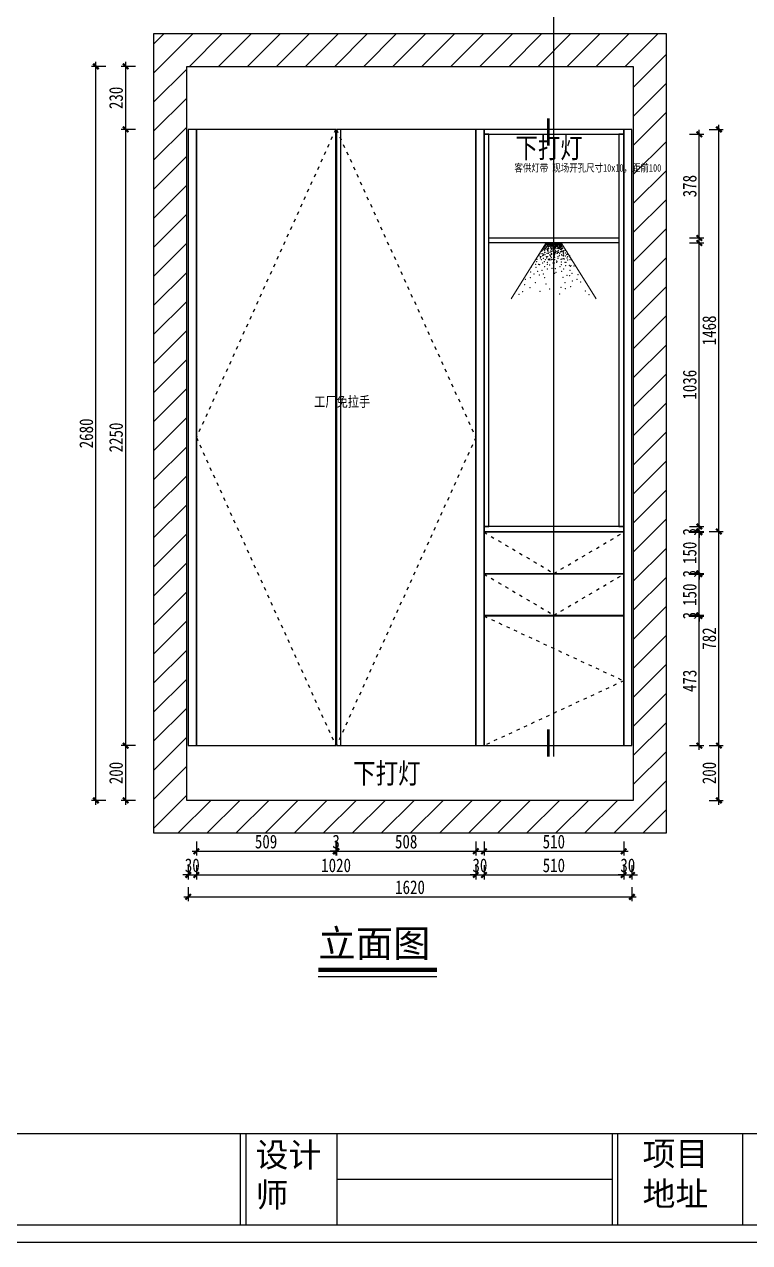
# Model space of a CAD drawing. Header units: millimetres. Extents: x -216611 to 71527, y -70596 to -44669.
# Drawn here: x 54621 to 57269, y -52389 to -47941 of the extents above; entities that cross this region are included whole.
import ezdxf
from ezdxf.enums import TextEntityAlignment as Align

# ---------------------------------------------------------------- set-up
doc = ezdxf.new("R2010")
doc.units = ezdxf.units.MM
doc.linetypes.add('ACAD_ISO03W100', pattern=[30, 12, -18])
doc.layers.add('0-五金图层', color=8, linetype='Continuous', lineweight=9)
for name, color, linetype in [('0-标注', 8, 'Continuous'), ('A-土建墙填充', 251, 'Continuous'), ('W-文字', 35, 'Continuous'), ('W-索引符号', 3, 'Continuous'), ('YQ_TEXT', 50, 'Continuous')]:
    doc.layers.add(name, color=color, linetype=linetype)
doc.styles.add('宋体', font='')
doc.styles.add('家具尺寸文字', font='', dxfattribs={"width": 0.8})
doc.styles.add('黑体', font='simhei.ttf')
doc.styles.get('宋体').set_extended_font_data('SimSun')
doc.styles.get('家具尺寸文字').set_extended_font_data('SimSun')
doc.dimstyles.new('固装比例20', dxfattribs={"dimscale": 20, "dimtxt": 2.5, "dimasz": 1, "dimexe": 0.8, "dimexo": 1.2, "dimgap": 0.5, "dimtad": 1, "dimdec": 0, "dimdsep": 46, "dimtxsty": '家具尺寸文字', "dimblk": 'ARCHTICK', "dimcen": 0, "dimdle": 0.8, "dimclrd": 8, "dimclre": 8, "dimclrt": 2, "dimadec": 1, "dimazin": 2, "dimtfac": 1, "dimtdec": 4, "dimtix": 1, "dimtmove": 2, "dimatfit": 2, "dimfxl": 0, "dimtolj": 1, "dimtzin": 0, "dimarcsym": 0})

# ---------------------------------------------------------------- blocks, each defined once
blk = doc.blocks.new('灯光')
at = {"layer": '0-五金图层', "color": 1}
for p, q in [((125.2, 200.5), (0, 0)), ((185.2, 204.3), (125.2, 204.3)), ((125.2, 200.5), (125.2, 204.3)), ((125.2, 200.5), (185.2, 200.5)), ((185.2, 200.5), (185.2, 204.3)), ((185.2, 200.5), (310.5, 0))]:
    blk.add_line(p, q, dxfattribs=at)
for p in [(118, 179.2), (118.7, 184.6), (119.7, 190.1), (120.7, 191.4), (122.2, 180.9), (122.4, 189), (123.1, 195.8), (123.1, 185.3), (123.5, 192.1), (123.8, 197.2), (124.1, 193.4), (124.5, 192.8), (124.5, 184.6), (125.2, 194.5), (125.8, 196.8), (126.5, 200.2), (126.5, 198.9), (126.9, 196.1), (127.1, 200), (127.3, 187), (127.5, 196.1), (128.2, 182.6), (129.2, 191.1), (129.9, 200.5), (130.2, 197.8), (130.6, 189), (131.3, 200), (131.6, 198.5), (132.6, 195.5), (133, 180.6), (133.3, 197.5), (133.6, 200.5), (133.6, 199.9), (133.6, 190.1), (133.9, 182.9), (134, 196.1), (134.3, 196.5), (134.7, 198.9), (134.7, 196.1), (134.7, 195.5), (134.7, 193.8), (135, 194.1), (135.3, 200.5), (135.3, 197.2), (135.3, 180.9), (136.4, 189), (136.7, 200.2), (136.7, 196.1), (137.4, 184.6), (137.7, 192.1), (138, 200.5), (138, 198.2), (139.7, 198.2), (140.1, 199.9), (140.1, 197.8), (140.5, 192), (140.8, 198.9), (140.8, 195.1), (141.1, 192.1), (142.1, 199.5), (143.1, 200.5), (143.5, 197.2), (143.5, 195.8), (143.5, 193), (143.8, 200.5), (144.2, 192.4), (144.5, 198.2), (144.5, 188.4), (144.8, 199.9), (145.2, 193.8), (145.5, 200.5), (145.5, 184.9), (146.5, 199.2), (146.9, 199.2), (146.9, 180.9), (147.5, 197.2), (147.5, 196), (147.5, 180.9), (148.2, 199.9), (148.5, 192), (149.2, 199.9), (149.6, 197.2), (149.6, 196.5), (149.6, 183.3), (149.9, 199.2), (149.9, 186), (150.6, 200.5), (150.6, 181.9), (151.3, 197.8), (151.3, 194.8), (152, 199.2), (152.3, 199.9), (152.6, 197.2), (152.6, 193.1), (152.8, 189.6), (153, 196.1), (153.3, 195.5), (153.6, 190), (154.3, 196.1), (154.7, 200.2), (154.7, 198.2), (155.6, 186), (155.7, 197.2), (155.7, 193.4), (156, 199.9), (156.4, 194.1), (156.6, 179.9), (157.4, 197.8), (158.1, 198.5), (158.1, 196.5), (158.1, 184.3), (158.7, 199.9), (158.7, 197.2), (158.7, 181.9), (159.1, 188.7), (159.4, 198.9), (159.4, 190.1), (160.1, 197.5), (161.5, 197.2), (161.8, 187), (162.1, 191.7), (162.5, 200.5), (162.5, 198.2), (162.5, 196.1), (162.7, 194), (162.7, 186), (163.1, 199.9), (163.7, 190), (164.5, 196.8), (164.5, 184.6), (165.2, 200.5), (165.2, 195.8), (165.5, 198.9), (166.2, 199.5), (166.9, 198.9), (167.9, 200.5), (167.9, 198.5), (167.9, 194.1), (167.9, 192.8), (167.9, 190.1), (168.6, 200.5), (168.9, 197.2), (168.9, 193.1), (169.9, 184.6), (170.6, 198.9), (170.6, 198.5), (170.6, 191.7), (171.3, 196.5), (171.8, 187), (171.8, 184.9), (172, 188.7), (172.3, 200.9), (172.6, 182.9), (173, 198.9), (173.3, 196.8), (174, 187.3), (174.3, 199.5), (174.7, 198.2), (175, 200.5), (175.9, 194), (176, 199.2), (176.4, 199.9), (176.4, 195.5), (176.7, 192.4), (176.7, 185.7), (176.9, 190), (177.1, 183.6), (178.4, 200.5), (178.4, 197.8), (178.4, 189), (178.8, 195.1), (178.8, 193.4), (179.1, 200.5), (179.4, 180.6), (179.8, 200.5), (179.9, 187), (180.1, 189.7), (180.4, 199.5), (180.8, 196.8), (181.1, 198.9), (181.5, 180.9), (182.1, 191.7), (183.5, 200.2), (184.2, 196.1), (184.2, 182.9), (184.9, 198.2), (184.9, 181.2), (185, 186), (185.2, 201.2), (185.2, 192.1), (185.5, 196.8), (185.5, 186.7), (186, 184.9), (188.2, 184.3), (189.3, 191.7), (191.6, 189.7), (194.4, 185.7), (197.4, 181.9), (93.9, 135.5), (94.3, 144.3), (101.8, 157.5), (105, 163.7), (106.2, 166), (107.1, 149.6), (107.5, 153.5), (109.9, 153.8), (110.6, 143), (111.1, 173.8), (112.6, 165.3), (114.3, 176.2), (115.2, 157.7), (116.2, 163.7), (118, 147.7), (119.1, 160.1), (121.2, 135.5), (122.2, 168.8), (123.1, 175.5), (123.8, 161.6), (124.1, 169.7), (125.3, 143.5), (129.3, 153.6), (130.3, 149.6), (131.3, 165.8), (133.3, 176.8), (133.3, 175.5), (133.3, 154.2), (134.4, 176.9), (134.4, 173.8), (136.4, 166.8), (136.4, 142.5), (136.7, 167.4), (138, 145.3), (138, 142.7), (141.5, 160.7), (142.5, 170.4), (142.5, 145.6), (142.5, 141.5), (144.5, 174.8), (144.5, 160.7), (145.2, 154.8), (146.9, 165.7), (147.5, 174.1), (147.5, 150.8), (147.9, 163), (148.5, 142.5), (150.6, 174.8), (153.6, 144.5), (154.1, 166.8), (156.7, 175.2), (157, 174.5), (157.7, 170.8), (158.4, 155.9), (158.7, 166.7), (158.7, 161.7), (159.1, 152.1), (159.7, 143.5), (160.1, 169.4), (162.1, 177.2), (162.7, 171.8), (164.7, 167.8), (166.8, 138.5), (167.6, 135.9), (168.2, 173.8), (169, 166.8), (170.8, 168.8), (171.8, 174.8), (171.8, 154.6), (172, 147.4), (172.3, 176.2), (173.3, 169.7), (176, 158.2), (177.1, 165.3), (180.1, 170.8), (181.9, 144.5), (182.9, 173.8), (184, 134.4), (184.9, 174.8), (185, 171.8), (185, 161.7), (186, 171.8), (186, 145.6), (186.6, 158.9), (189.6, 174.8), (190.3, 169.4), (191, 164.7), (191, 156.7), (191.3, 175.5), (191.3, 146.4), (192, 174.8), (192.7, 159.6), (195.1, 145.6), (196.7, 177.2), (198.1, 167), (198.4, 155.9), (203.2, 173.5), (203.2, 161.7), (204.2, 149.4), (205.2, 166.8), (205.5, 162.3), (206.2, 154.6), (207.2, 141.5), (214, 157.2), (215.3, 151.6), (215.3, 142.5), (217.8, 149.1), (220.8, 141.3), (71.7, 98.1), (73.7, 116.3), (83.8, 91), (89.5, 126.4), (90.6, 115), (97.3, 100.4), (101, 126.4), (105, 124.3), (113.1, 104.1), (115.2, 131.4), (118.4, 91.3), (122.8, 118), (132.4, 126.4), (132.6, 133.2), (132.6, 109), (140.5, 123.3), (149.9, 111.6), (152.6, 130.4), (157.7, 130.4), (159.7, 93), (161.8, 110.6), (164.5, 97), (166.8, 133.4), (179.1, 117), (184, 124.3), (184.5, 100.1), (192, 109.2), (197.1, 133.4), (199.4, 121.4), (201.2, 133.4), (212.3, 122.3), (215.3, 104.1), (216.3, 119.3), (219.4, 121.3), (222.5, 93), (229.5, 120.3), (241.6, 110.2), (49.4, 51.6), (52.4, 70.8), (70.6, 77.9), (88.9, 58.7), (102.8, 86.5), (123.3, 77.9), (127.3, 53.7), (155.6, 62.7), (189.9, 79.1), (197.1, 59.7), (204.2, 86), (214.3, 85), (217.3, 44.6), (223.4, 64.8), (240.6, 71.8), (244.7, 88), (253.8, 61.7), (29.2, 16.3), (42.3, 26.4), (69.6, 40.5), (106.1, 27.4), (140.5, 36.5), (177.9, 17.3), (182.9, 42.5), (198.1, 37.5), (271, 28.4), (284.1, 15.3)]:
    blk.add_point(p, dxfattribs=at)
blk = doc.blocks.new('_ArchTick')
at = {"color": 0, "linetype": 'ByBlock', "const_width": 0.4}
blk.add_lwpolyline([(-0.5, -0.5), (0.5, 0.5)], dxfattribs=at)
blk = doc.blocks.new('*D105')
at = {"layer": '0-标注', "color": 8, "lineweight": -2, "transparency": 16777216}
for p, q in [((55219.5, -51011), (55219.5, -51063)), ((55249.5, -51011), (55249.5, -51063)), ((55219.5, -51047), (55199.5, -51047)), ((55219.5, -51047), (55249.5, -51047)), ((55249.5, -51047), (55269.5, -51047))]:
    blk.add_line(p, q, dxfattribs=at)
at = {"layer": 'Defpoints', "color": 0, "transparency": 16777216}
for p in [(55219.5, -50574.7), (55249.5, -50574.7), (55249.5, -51047)]:
    blk.add_point(p, dxfattribs=at)
at = {"layer": '0-标注', "color": 8, "lineweight": -2, "transparency": 16777216, "xscale": 20, "yscale": 20, "zscale": 20}
blk.add_blockref('_ArchTick', (55219.5, -51047), dxfattribs=at)
at = {"layer": '0-标注', "color": 8, "lineweight": -2, "transparency": 16777216, "xscale": 20, "yscale": 20, "zscale": 20, "rotation": 180}
blk.add_blockref('_ArchTick', (55249.5, -51047), dxfattribs=at)
at = {"layer": '0-标注', "color": 2, "transparency": 16777216, "insert": (55234.5, -51012), "char_height": 50, "attachment_point": 5, "style": '家具尺寸文字'}
blk.add_mtext('\\A1;30', dxfattribs=at)
blk = doc.blocks.new('*D106')
at = {"layer": '0-标注', "color": 8, "lineweight": -2, "transparency": 16777216}
for p, q in [((55249.5, -50924.4), (55249.5, -50976.4)), ((55758, -50924.4), (55758, -50976.4)), ((55233.5, -50960.4), (55774, -50960.4))]:
    blk.add_line(p, q, dxfattribs=at)
at = {"layer": 'Defpoints', "color": 0, "transparency": 16777216}
for p in [(55249.5, -50574.7), (55758, -50574.7), (55758, -50960.4)]:
    blk.add_point(p, dxfattribs=at)
at = {"layer": '0-标注', "color": 8, "lineweight": -2, "transparency": 16777216, "xscale": 20, "yscale": 20, "zscale": 20, "rotation": 180}
blk.add_blockref('_ArchTick', (55249.5, -50960.4), dxfattribs=at)
at = {"layer": '0-标注', "color": 8, "lineweight": -2, "transparency": 16777216, "xscale": 20, "yscale": 20, "zscale": 20}
blk.add_blockref('_ArchTick', (55758, -50960.4), dxfattribs=at)
at = {"layer": '0-标注', "color": 2, "transparency": 16777216, "insert": (55503.8, -50925.4), "char_height": 50, "attachment_point": 5, "style": '家具尺寸文字'}
blk.add_mtext('\\A1;509', dxfattribs=at)
blk = doc.blocks.new('*D107')
at = {"layer": '0-标注', "color": 8, "lineweight": -2, "transparency": 16777216}
for p, q in [((55758, -50924.4), (55758, -50976.4)), ((55761, -50924.4), (55761, -50976.4)), ((55758, -50960.4), (55738, -50960.4)), ((55758, -50960.4), (55761, -50960.4)), ((55761, -50960.4), (55781, -50960.4))]:
    blk.add_line(p, q, dxfattribs=at)
at = {"layer": 'Defpoints', "color": 0, "transparency": 16777216}
for p in [(55758, -50574.7), (55761, -50574.7), (55761, -50960.4)]:
    blk.add_point(p, dxfattribs=at)
at = {"layer": '0-标注', "color": 8, "lineweight": -2, "transparency": 16777216, "xscale": 20, "yscale": 20, "zscale": 20}
blk.add_blockref('_ArchTick', (55758, -50960.4), dxfattribs=at)
at = {"layer": '0-标注', "color": 8, "lineweight": -2, "transparency": 16777216, "xscale": 20, "yscale": 20, "zscale": 20, "rotation": 180}
blk.add_blockref('_ArchTick', (55761, -50960.4), dxfattribs=at)
at = {"layer": '0-标注', "color": 2, "transparency": 16777216, "insert": (55759.5, -50925.4), "char_height": 50, "attachment_point": 5, "style": '家具尺寸文字'}
blk.add_mtext('\\A1;3', dxfattribs=at)
blk = doc.blocks.new('*D108')
at = {"layer": '0-标注', "color": 8, "lineweight": -2, "transparency": 16777216}
for p, q in [((55761, -50924.4), (55761, -50976.4)), ((56269.5, -50924.4), (56269.5, -50976.4)), ((55745, -50960.4), (56285.5, -50960.4))]:
    blk.add_line(p, q, dxfattribs=at)
at = {"layer": 'Defpoints', "color": 0, "transparency": 16777216}
for p in [(55761, -50574.7), (56269.5, -50574.7), (56269.5, -50960.4)]:
    blk.add_point(p, dxfattribs=at)
at = {"layer": '0-标注', "color": 8, "lineweight": -2, "transparency": 16777216, "xscale": 20, "yscale": 20, "zscale": 20, "rotation": 180}
blk.add_blockref('_ArchTick', (55761, -50960.4), dxfattribs=at)
at = {"layer": '0-标注', "color": 8, "lineweight": -2, "transparency": 16777216, "xscale": 20, "yscale": 20, "zscale": 20}
blk.add_blockref('_ArchTick', (56269.5, -50960.4), dxfattribs=at)
at = {"layer": '0-标注', "color": 2, "transparency": 16777216, "insert": (56015.3, -50925.4), "char_height": 50, "attachment_point": 5, "style": '家具尺寸文字'}
blk.add_mtext('\\A1;508', dxfattribs=at)
blk = doc.blocks.new('*D109')
at = {"layer": '0-标注', "color": 8, "lineweight": -2, "transparency": 16777216}
for p, q in [((56269.5, -51011), (56269.5, -51063)), ((56299.5, -51011), (56299.5, -51063)), ((56269.5, -51047), (56249.5, -51047)), ((56269.5, -51047), (56299.5, -51047)), ((56299.5, -51047), (56319.5, -51047))]:
    blk.add_line(p, q, dxfattribs=at)
at = {"layer": 'Defpoints', "color": 0, "transparency": 16777216}
for p in [(56269.5, -50574.7), (56299.5, -50574.7), (56299.5, -51047)]:
    blk.add_point(p, dxfattribs=at)
at = {"layer": '0-标注', "color": 8, "lineweight": -2, "transparency": 16777216, "xscale": 20, "yscale": 20, "zscale": 20}
blk.add_blockref('_ArchTick', (56269.5, -51047), dxfattribs=at)
at = {"layer": '0-标注', "color": 8, "lineweight": -2, "transparency": 16777216, "xscale": 20, "yscale": 20, "zscale": 20, "rotation": 180}
blk.add_blockref('_ArchTick', (56299.5, -51047), dxfattribs=at)
at = {"layer": '0-标注', "color": 2, "transparency": 16777216, "insert": (56284.5, -51012), "char_height": 50, "attachment_point": 5, "style": '家具尺寸文字'}
blk.add_mtext('\\A1;30', dxfattribs=at)
blk = doc.blocks.new('*D110')
at = {"layer": '0-标注', "color": 8, "lineweight": -2, "transparency": 16777216}
for p, q in [((56299.5, -50924.4), (56299.5, -50976.4)), ((56809.5, -50924.4), (56809.5, -50976.4)), ((56283.5, -50960.4), (56825.5, -50960.4))]:
    blk.add_line(p, q, dxfattribs=at)
at = {"layer": 'Defpoints', "color": 0, "transparency": 16777216}
for p in [(56299.5, -50574.7), (56809.5, -50574.7), (56809.5, -50960.4)]:
    blk.add_point(p, dxfattribs=at)
at = {"layer": '0-标注', "color": 8, "lineweight": -2, "transparency": 16777216, "xscale": 20, "yscale": 20, "zscale": 20, "rotation": 180}
blk.add_blockref('_ArchTick', (56299.5, -50960.4), dxfattribs=at)
at = {"layer": '0-标注', "color": 8, "lineweight": -2, "transparency": 16777216, "xscale": 20, "yscale": 20, "zscale": 20}
blk.add_blockref('_ArchTick', (56809.5, -50960.4), dxfattribs=at)
at = {"layer": '0-标注', "color": 2, "transparency": 16777216, "insert": (56554.5, -50925.4), "char_height": 50, "attachment_point": 5, "style": '家具尺寸文字'}
blk.add_mtext('\\A1;510', dxfattribs=at)
blk = doc.blocks.new('*D111')
at = {"layer": '0-标注', "color": 8, "lineweight": -2, "transparency": 16777216}
for p, q in [((56809.5, -51011), (56809.5, -51063)), ((56839.5, -51011), (56839.5, -51063)), ((56809.5, -51047), (56789.5, -51047)), ((56809.5, -51047), (56839.5, -51047)), ((56839.5, -51047), (56859.5, -51047))]:
    blk.add_line(p, q, dxfattribs=at)
at = {"layer": 'Defpoints', "color": 0, "transparency": 16777216}
for p in [(56809.5, -50574.7), (56839.5, -50574.7), (56839.5, -51047)]:
    blk.add_point(p, dxfattribs=at)
at = {"layer": '0-标注', "color": 8, "lineweight": -2, "transparency": 16777216, "xscale": 20, "yscale": 20, "zscale": 20}
blk.add_blockref('_ArchTick', (56809.5, -51047), dxfattribs=at)
at = {"layer": '0-标注', "color": 8, "lineweight": -2, "transparency": 16777216, "xscale": 20, "yscale": 20, "zscale": 20, "rotation": 180}
blk.add_blockref('_ArchTick', (56839.5, -51047), dxfattribs=at)
at = {"layer": '0-标注', "color": 2, "transparency": 16777216, "insert": (56824.5, -51012), "char_height": 50, "attachment_point": 5, "style": '家具尺寸文字'}
blk.add_mtext('\\A1;30', dxfattribs=at)
blk = doc.blocks.new('*D112')
at = {"layer": '0-标注', "color": 8, "lineweight": -2, "transparency": 16777216}
for p, q in [((55249.5, -51011), (55249.5, -51063)), ((56269.5, -51011), (56269.5, -51063)), ((55233.5, -51047), (56285.5, -51047))]:
    blk.add_line(p, q, dxfattribs=at)
at = {"layer": 'Defpoints', "color": 0, "transparency": 16777216}
for p in [(55249.5, -50574.7), (56269.5, -50574.7), (56269.5, -51047)]:
    blk.add_point(p, dxfattribs=at)
at = {"layer": '0-标注', "color": 8, "lineweight": -2, "transparency": 16777216, "xscale": 20, "yscale": 20, "zscale": 20, "rotation": 180}
blk.add_blockref('_ArchTick', (55249.5, -51047), dxfattribs=at)
at = {"layer": '0-标注', "color": 8, "lineweight": -2, "transparency": 16777216, "xscale": 20, "yscale": 20, "zscale": 20}
blk.add_blockref('_ArchTick', (56269.5, -51047), dxfattribs=at)
at = {"layer": '0-标注', "color": 2, "transparency": 16777216, "insert": (55759.5, -51012), "char_height": 50, "attachment_point": 5, "style": '家具尺寸文字'}
blk.add_mtext('\\A1;1020', dxfattribs=at)
blk = doc.blocks.new('*D113')
at = {"layer": '0-标注', "color": 8, "lineweight": -2, "transparency": 16777216}
for p, q in [((56299.5, -51011), (56299.5, -51063)), ((56809.5, -51011), (56809.5, -51063)), ((56283.5, -51047), (56825.5, -51047))]:
    blk.add_line(p, q, dxfattribs=at)
at = {"layer": 'Defpoints', "color": 0, "transparency": 16777216}
for p in [(56299.5, -50574.7), (56809.5, -50574.7), (56809.5, -51047)]:
    blk.add_point(p, dxfattribs=at)
at = {"layer": '0-标注', "color": 8, "lineweight": -2, "transparency": 16777216, "xscale": 20, "yscale": 20, "zscale": 20, "rotation": 180}
blk.add_blockref('_ArchTick', (56299.5, -51047), dxfattribs=at)
at = {"layer": '0-标注', "color": 8, "lineweight": -2, "transparency": 16777216, "xscale": 20, "yscale": 20, "zscale": 20}
blk.add_blockref('_ArchTick', (56809.5, -51047), dxfattribs=at)
at = {"layer": '0-标注', "color": 2, "transparency": 16777216, "insert": (56554.5, -51012), "char_height": 50, "attachment_point": 5, "style": '家具尺寸文字'}
blk.add_mtext('\\A1;510', dxfattribs=at)
blk = doc.blocks.new('*D114')
at = {"layer": '0-标注', "color": 8, "lineweight": -2, "transparency": 16777216}
for p, q in [((55219.5, -51091), (55219.5, -51143)), ((56839.5, -51091), (56839.5, -51143)), ((55203.5, -51127), (56855.5, -51127))]:
    blk.add_line(p, q, dxfattribs=at)
at = {"layer": 'Defpoints', "color": 0, "transparency": 16777216}
for p in [(55219.5, -50574.7), (56839.5, -50574.7), (56839.5, -51127)]:
    blk.add_point(p, dxfattribs=at)
at = {"layer": '0-标注', "color": 8, "lineweight": -2, "transparency": 16777216, "xscale": 20, "yscale": 20, "zscale": 20, "rotation": 180}
blk.add_blockref('_ArchTick', (55219.5, -51127), dxfattribs=at)
at = {"layer": '0-标注', "color": 8, "lineweight": -2, "transparency": 16777216, "xscale": 20, "yscale": 20, "zscale": 20}
blk.add_blockref('_ArchTick', (56839.5, -51127), dxfattribs=at)
at = {"layer": '0-标注', "color": 2, "transparency": 16777216, "insert": (56029.5, -51092), "char_height": 50, "attachment_point": 5, "style": '家具尺寸文字'}
blk.add_mtext('\\A1;1620', dxfattribs=at)
blk = doc.blocks.new('*D115')
at = {"layer": '0-标注', "color": 8, "lineweight": -2, "transparency": 16777216}
for p, q in [((54991.3, -50790.7), (54991.3, -50558.7)), ((55027.3, -50574.7), (54975.3, -50574.7)), ((55027.3, -50774.7), (54975.3, -50774.7))]:
    blk.add_line(p, q, dxfattribs=at)
at = {"layer": 'Defpoints', "color": 0, "transparency": 16777216}
for p in [(54991.3, -50574.7), (55214.5, -50574.7), (55214.5, -50774.7)]:
    blk.add_point(p, dxfattribs=at)
at = {"layer": '0-标注', "color": 8, "lineweight": -2, "transparency": 16777216, "xscale": 20, "yscale": 20, "zscale": 20}
for p, rotation in [((54991.3, -50574.7), 90), ((54991.3, -50774.7), 270)]:
    blk.add_blockref('_ArchTick', p, dxfattribs=dict(at, rotation=rotation))
at = {"layer": '0-标注', "color": 2, "transparency": 16777216, "insert": (54956.3, -50674.7), "char_height": 50, "attachment_point": 5, "rotation": 90, "style": '家具尺寸文字'}
blk.add_mtext('\\A1;200', dxfattribs=at)
blk = doc.blocks.new('*D116')
at = {"layer": '0-标注', "color": 8, "lineweight": -2, "transparency": 16777216}
for p, q in [((55027.3, -48324.7), (54975.3, -48324.7)), ((54991.3, -50590.7), (54991.3, -48308.7)), ((55027.3, -50574.7), (54975.3, -50574.7))]:
    blk.add_line(p, q, dxfattribs=at)
at = {"layer": 'Defpoints', "color": 0, "transparency": 16777216}
for p in [(54991.3, -48324.7), (55214.5, -48324.7), (55214.5, -50574.7)]:
    blk.add_point(p, dxfattribs=at)
at = {"layer": '0-标注', "color": 8, "lineweight": -2, "transparency": 16777216, "xscale": 20, "yscale": 20, "zscale": 20}
for p, rotation in [((54991.3, -48324.7), 90), ((54991.3, -50574.7), 270)]:
    blk.add_blockref('_ArchTick', p, dxfattribs=dict(at, rotation=rotation))
at = {"layer": '0-标注', "color": 2, "transparency": 16777216, "insert": (54956.3, -49449.7), "char_height": 50, "attachment_point": 5, "rotation": 90, "style": '家具尺寸文字'}
blk.add_mtext('\\A1;2250', dxfattribs=at)
blk = doc.blocks.new('*D117')
at = {"layer": '0-标注', "color": 8, "lineweight": -2, "transparency": 16777216}
for p, q in [((54991.3, -48340.7), (54991.3, -48078.7)), ((55027.3, -48094.7), (54975.3, -48094.7)), ((55027.3, -48324.7), (54975.3, -48324.7))]:
    blk.add_line(p, q, dxfattribs=at)
at = {"layer": 'Defpoints', "color": 0, "transparency": 16777216}
for p in [(54991.3, -48094.7), (55214.5, -48094.7), (55214.5, -48324.7)]:
    blk.add_point(p, dxfattribs=at)
at = {"layer": '0-标注', "color": 8, "lineweight": -2, "transparency": 16777216, "xscale": 20, "yscale": 20, "zscale": 20}
for p, rotation in [((54991.3, -48094.7), 90), ((54991.3, -48324.7), 270)]:
    blk.add_blockref('_ArchTick', p, dxfattribs=dict(at, rotation=rotation))
at = {"layer": '0-标注', "color": 2, "transparency": 16777216, "insert": (54956.3, -48209.7), "char_height": 50, "attachment_point": 5, "rotation": 90, "style": '家具尺寸文字'}
blk.add_mtext('\\A1;230', dxfattribs=at)
blk = doc.blocks.new('*D118')
at = {"layer": '0-标注', "color": 8, "lineweight": -2, "transparency": 16777216}
for p, q in [((54882.6, -50790.7), (54882.6, -48078.7)), ((54918.6, -48094.7), (54866.6, -48094.7)), ((54918.6, -50774.7), (54866.6, -50774.7))]:
    blk.add_line(p, q, dxfattribs=at)
at = {"layer": 'Defpoints', "color": 0, "transparency": 16777216}
for p in [(54882.6, -48094.7), (55214.5, -48094.7), (55214.5, -50774.7)]:
    blk.add_point(p, dxfattribs=at)
at = {"layer": '0-标注', "color": 8, "lineweight": -2, "transparency": 16777216, "xscale": 20, "yscale": 20, "zscale": 20}
for p, rotation in [((54882.6, -48094.7), 90), ((54882.6, -50774.7), 270)]:
    blk.add_blockref('_ArchTick', p, dxfattribs=dict(at, rotation=rotation))
at = {"layer": '0-标注', "color": 2, "transparency": 16777216, "insert": (54847.6, -49434.7), "char_height": 50, "attachment_point": 5, "rotation": 90, "style": '家具尺寸文字'}
blk.add_mtext('\\A1;2680', dxfattribs=at)
blk = doc.blocks.new('*D119')
at = {"layer": '0-标注', "color": 8, "lineweight": -2, "transparency": 16777216}
for p, q in [((57049.5, -50101.7), (57101.5, -50101.7)), ((57085.5, -50590.7), (57085.5, -50085.7)), ((57049.5, -50574.7), (57101.5, -50574.7))]:
    blk.add_line(p, q, dxfattribs=at)
at = {"layer": 'Defpoints', "color": 0, "transparency": 16777216}
for p in [(56809.5, -50101.7), (57085.5, -50101.7), (56809.5, -50574.7)]:
    blk.add_point(p, dxfattribs=at)
at = {"layer": '0-标注', "color": 8, "lineweight": -2, "transparency": 16777216, "xscale": 20, "yscale": 20, "zscale": 20}
for p, rotation in [((57085.5, -50101.7), 90), ((57085.5, -50574.7), 270)]:
    blk.add_blockref('_ArchTick', p, dxfattribs=dict(at, rotation=rotation))
at = {"layer": '0-标注', "color": 2, "transparency": 16777216, "insert": (57050.5, -50338.2), "char_height": 50, "attachment_point": 5, "rotation": 90, "style": '家具尺寸文字'}
blk.add_mtext('\\A1;473', dxfattribs=at)
blk = doc.blocks.new('*D120')
at = {"layer": '0-标注', "color": 8, "lineweight": -2, "transparency": 16777216}
for p, q in [((57085.5, -50098.7), (57085.5, -50078.7)), ((57049.5, -50098.7), (57101.5, -50098.7)), ((57049.5, -50101.7), (57101.5, -50101.7)), ((57085.5, -50101.7), (57085.5, -50098.7)), ((57085.5, -50101.7), (57085.5, -50121.7))]:
    blk.add_line(p, q, dxfattribs=at)
at = {"layer": 'Defpoints', "color": 0, "transparency": 16777216}
for p in [(56809.5, -50098.7), (56809.5, -50101.7), (57085.5, -50098.7)]:
    blk.add_point(p, dxfattribs=at)
at = {"layer": '0-标注', "color": 8, "lineweight": -2, "transparency": 16777216, "xscale": 20, "yscale": 20, "zscale": 20}
for p, rotation in [((57085.5, -50098.7), 270), ((57085.5, -50101.7), 90)]:
    blk.add_blockref('_ArchTick', p, dxfattribs=dict(at, rotation=rotation))
at = {"layer": '0-标注', "color": 2, "transparency": 16777216, "insert": (57050.5, -50100.2), "char_height": 50, "attachment_point": 5, "rotation": 90, "style": '家具尺寸文字'}
blk.add_mtext('\\A1;3', dxfattribs=at)
blk = doc.blocks.new('*D121')
at = {"layer": '0-标注', "color": 8, "lineweight": -2, "transparency": 16777216}
for p, q in [((57049.5, -49948.7), (57101.5, -49948.7)), ((57085.5, -50114.7), (57085.5, -49932.7)), ((57049.5, -50098.7), (57101.5, -50098.7))]:
    blk.add_line(p, q, dxfattribs=at)
at = {"layer": 'Defpoints', "color": 0, "transparency": 16777216}
for p in [(56809.5, -49948.7), (57085.5, -49948.7), (56809.5, -50098.7)]:
    blk.add_point(p, dxfattribs=at)
at = {"layer": '0-标注', "color": 8, "lineweight": -2, "transparency": 16777216, "xscale": 20, "yscale": 20, "zscale": 20}
for p, rotation in [((57085.5, -49948.7), 90), ((57085.5, -50098.7), 270)]:
    blk.add_blockref('_ArchTick', p, dxfattribs=dict(at, rotation=rotation))
at = {"layer": '0-标注', "color": 2, "transparency": 16777216, "insert": (57050.5, -50023.7), "char_height": 50, "attachment_point": 5, "rotation": 90, "style": '家具尺寸文字'}
blk.add_mtext('\\A1;150', dxfattribs=at)
blk = doc.blocks.new('*D122')
at = {"layer": '0-标注', "color": 8, "lineweight": -2, "transparency": 16777216}
for p, q in [((57049.5, -49945.7), (57101.5, -49945.7)), ((57049.5, -49948.7), (57101.5, -49948.7)), ((57085.5, -49945.7), (57085.5, -49925.7)), ((57085.5, -49948.7), (57085.5, -49945.7)), ((57085.5, -49948.7), (57085.5, -49968.7))]:
    blk.add_line(p, q, dxfattribs=at)
at = {"layer": 'Defpoints', "color": 0, "transparency": 16777216}
for p in [(56809.5, -49945.7), (56809.5, -49948.7), (57085.5, -49945.7)]:
    blk.add_point(p, dxfattribs=at)
at = {"layer": '0-标注', "color": 8, "lineweight": -2, "transparency": 16777216, "xscale": 20, "yscale": 20, "zscale": 20}
for p, rotation in [((57085.5, -49945.7), 270), ((57085.5, -49948.7), 90)]:
    blk.add_blockref('_ArchTick', p, dxfattribs=dict(at, rotation=rotation))
at = {"layer": '0-标注', "color": 2, "transparency": 16777216, "insert": (57050.5, -49947.2), "char_height": 50, "attachment_point": 5, "rotation": 90, "style": '家具尺寸文字'}
blk.add_mtext('\\A1;3', dxfattribs=at)
blk = doc.blocks.new('*D123')
at = {"layer": '0-标注', "color": 8, "lineweight": -2, "transparency": 16777216}
for p, q in [((57049.5, -49795.7), (57101.5, -49795.7)), ((57085.5, -49961.7), (57085.5, -49779.7)), ((57049.5, -49945.7), (57101.5, -49945.7))]:
    blk.add_line(p, q, dxfattribs=at)
at = {"layer": 'Defpoints', "color": 0, "transparency": 16777216}
for p in [(56809.5, -49795.7), (57085.5, -49795.7), (56809.5, -49945.7)]:
    blk.add_point(p, dxfattribs=at)
at = {"layer": '0-标注', "color": 8, "lineweight": -2, "transparency": 16777216, "xscale": 20, "yscale": 20, "zscale": 20}
for p, rotation in [((57085.5, -49795.7), 90), ((57085.5, -49945.7), 270)]:
    blk.add_blockref('_ArchTick', p, dxfattribs=dict(at, rotation=rotation))
at = {"layer": '0-标注', "color": 2, "transparency": 16777216, "insert": (57050.5, -49870.7), "char_height": 50, "attachment_point": 5, "rotation": 90, "style": '家具尺寸文字'}
blk.add_mtext('\\A1;150', dxfattribs=at)
blk = doc.blocks.new('*D124')
at = {"layer": '0-标注', "color": 8, "lineweight": -2, "transparency": 16777216}
for p, q in [((57085.5, -49792.7), (57085.5, -49772.7)), ((57049.5, -49792.7), (57101.5, -49792.7)), ((57049.5, -49795.7), (57101.5, -49795.7)), ((57085.5, -49795.7), (57085.5, -49792.7)), ((57085.5, -49795.7), (57085.5, -49815.7))]:
    blk.add_line(p, q, dxfattribs=at)
at = {"layer": 'Defpoints', "color": 0, "transparency": 16777216}
for p in [(56809.5, -49792.7), (56809.5, -49795.7), (57085.5, -49792.7)]:
    blk.add_point(p, dxfattribs=at)
at = {"layer": '0-标注', "color": 8, "lineweight": -2, "transparency": 16777216, "xscale": 20, "yscale": 20, "zscale": 20}
for p, rotation in [((57085.5, -49792.7), 270), ((57085.5, -49795.7), 90)]:
    blk.add_blockref('_ArchTick', p, dxfattribs=dict(at, rotation=rotation))
at = {"layer": '0-标注', "color": 2, "transparency": 16777216, "insert": (57050.5, -49794.2), "char_height": 50, "attachment_point": 5, "rotation": 90, "style": '家具尺寸文字'}
blk.add_mtext('\\A1;3', dxfattribs=at)
blk = doc.blocks.new('*D125')
at = {"layer": '0-标注', "color": 8, "lineweight": -2, "transparency": 16777216}
for p, q in [((57049.5, -48739.2), (57101.5, -48739.2)), ((57085.5, -49790.7), (57085.5, -48723.2)), ((57049.5, -49774.7), (57101.5, -49774.7))]:
    blk.add_line(p, q, dxfattribs=at)
at = {"layer": 'Defpoints', "color": 0, "transparency": 16777216}
for p in [(56809.5, -48739.2), (57085.5, -48739.2), (56809.5, -49774.7)]:
    blk.add_point(p, dxfattribs=at)
at = {"layer": '0-标注', "color": 8, "lineweight": -2, "transparency": 16777216, "xscale": 20, "yscale": 20, "zscale": 20}
for p, rotation in [((57085.5, -48739.2), 90), ((57085.5, -49774.7), 270)]:
    blk.add_blockref('_ArchTick', p, dxfattribs=dict(at, rotation=rotation))
at = {"layer": '0-标注', "color": 2, "transparency": 16777216, "insert": (57050.5, -49256.9), "char_height": 50, "attachment_point": 5, "rotation": 90, "style": '家具尺寸文字'}
blk.add_mtext('\\A1;1036', dxfattribs=at)
blk = doc.blocks.new('*D126')
at = {"layer": '0-标注', "color": 8, "lineweight": -2, "transparency": 16777216}
for p, q in [((57049.5, -48342.7), (57101.5, -48342.7)), ((57085.5, -48737.2), (57085.5, -48326.7)), ((57049.5, -48721.2), (57101.5, -48721.2))]:
    blk.add_line(p, q, dxfattribs=at)
at = {"layer": 'Defpoints', "color": 0, "transparency": 16777216}
for p in [(56809.5, -48342.7), (57085.5, -48342.7), (56809.5, -48721.2)]:
    blk.add_point(p, dxfattribs=at)
at = {"layer": '0-标注', "color": 8, "lineweight": -2, "transparency": 16777216, "xscale": 20, "yscale": 20, "zscale": 20}
for p, rotation in [((57085.5, -48342.7), 90), ((57085.5, -48721.2), 270)]:
    blk.add_blockref('_ArchTick', p, dxfattribs=dict(at, rotation=rotation))
at = {"layer": '0-标注', "color": 2, "transparency": 16777216, "insert": (57050.5, -48531.9), "char_height": 50, "attachment_point": 5, "rotation": 90, "style": '家具尺寸文字'}
blk.add_mtext('\\A1;378', dxfattribs=at)
blk = doc.blocks.new('*D127')
at = {"layer": '0-标注', "color": 8, "lineweight": -2, "transparency": 16777216}
for p, q in [((57156.9, -50790.7), (57156.9, -50558.7)), ((57120.9, -50574.7), (57172.9, -50574.7)), ((57120.9, -50774.7), (57172.9, -50774.7))]:
    blk.add_line(p, q, dxfattribs=at)
at = {"layer": 'Defpoints', "color": 0, "transparency": 16777216}
for p in [(56844.5, -50574.7), (57156.9, -50574.7), (56844.5, -50774.7)]:
    blk.add_point(p, dxfattribs=at)
at = {"layer": '0-标注', "color": 8, "lineweight": -2, "transparency": 16777216, "xscale": 20, "yscale": 20, "zscale": 20}
for p, rotation in [((57156.9, -50574.7), 90), ((57156.9, -50774.7), 270)]:
    blk.add_blockref('_ArchTick', p, dxfattribs=dict(at, rotation=rotation))
at = {"layer": '0-标注', "color": 2, "transparency": 16777216, "insert": (57121.9, -50674.7), "char_height": 50, "attachment_point": 5, "rotation": 90, "style": '家具尺寸文字'}
blk.add_mtext('\\A1;200', dxfattribs=at)
blk = doc.blocks.new('*D128')
at = {"layer": '0-标注', "color": 8, "lineweight": -2, "transparency": 16777216}
for p, q in [((57120.9, -49792.7), (57172.9, -49792.7)), ((57156.9, -50590.7), (57156.9, -49776.7)), ((57120.9, -50574.7), (57172.9, -50574.7))]:
    blk.add_line(p, q, dxfattribs=at)
at = {"layer": 'Defpoints', "color": 0, "transparency": 16777216}
for p in [(56844.5, -49792.7), (57156.9, -49792.7), (56844.5, -50574.7)]:
    blk.add_point(p, dxfattribs=at)
at = {"layer": '0-标注', "color": 8, "lineweight": -2, "transparency": 16777216, "xscale": 20, "yscale": 20, "zscale": 20}
for p, rotation in [((57156.9, -49792.7), 90), ((57156.9, -50574.7), 270)]:
    blk.add_blockref('_ArchTick', p, dxfattribs=dict(at, rotation=rotation))
at = {"layer": '0-标注', "color": 2, "transparency": 16777216, "insert": (57121.9, -50183.7), "char_height": 50, "attachment_point": 5, "rotation": 90, "style": '家具尺寸文字'}
blk.add_mtext('\\A1;782', dxfattribs=at)
blk = doc.blocks.new('*D129')
at = {"layer": '0-标注', "color": 8, "lineweight": -2, "transparency": 16777216}
for p, q in [((57120.9, -48324.7), (57172.9, -48324.7)), ((57156.9, -49808.7), (57156.9, -48308.7)), ((57120.9, -49792.7), (57172.9, -49792.7))]:
    blk.add_line(p, q, dxfattribs=at)
at = {"layer": 'Defpoints', "color": 0, "transparency": 16777216}
for p in [(56844.5, -48324.7), (57156.9, -48324.7), (56844.5, -49792.7)]:
    blk.add_point(p, dxfattribs=at)
at = {"layer": '0-标注', "color": 8, "lineweight": -2, "transparency": 16777216, "xscale": 20, "yscale": 20, "zscale": 20}
for p, rotation in [((57156.9, -48324.7), 90), ((57156.9, -49792.7), 270)]:
    blk.add_blockref('_ArchTick', p, dxfattribs=dict(at, rotation=rotation))
at = {"layer": '0-标注', "color": 2, "transparency": 16777216, "insert": (57121.9, -49058.7), "char_height": 50, "attachment_point": 5, "rotation": 90, "style": '家具尺寸文字'}
blk.add_mtext('\\A1;1468', dxfattribs=at)
blk = doc.blocks.new('YQ_SECI')
at = {"linetype": 'Continuous', "const_width": 0.5}
blk.add_lwpolyline([(0, -1), (5, -1)], dxfattribs=at)
blk = doc.blocks.new('A$C398a0407')
for p, q in [((443.2, 399), (9568, 399)), ((4169.9, 399), (4169.9, 64)), ((4189.9, 399), (4189.9, 64)), ((4522.7, 399), (4522.7, 64)), ((5527, 399), (5527, 64)), ((5547, 399), (5547, 64)), ((6003.2, 399), (6003.2, 64)), ((4522.7, 231.5), (5527, 231.5))]:
    blk.add_line(p, q)
for points in [[(9632, 0), (0, 0), (0, 6848), (9632, 6848)], [(9568, 64), (64, 64), (64, 6784), (9568, 6784)]]:
    blk.add_lwpolyline(points, close=True)
at = {"color": 8, "char_height": 88, "attachment_point": 1, "style": '宋体'}
for s, insert in [('设计\\P师', (4225.5, 364.6)), ('项目\\P地址', (5638.6, 368.9))]:
    blk.add_mtext_dynamic_manual_height_columns(s, width=596.489, gutter_width=12.5, heights=[0], dxfattribs=dict(at, insert=insert))

msp = doc.modelspace()

# ---------------------------------------------------------------- hatches: boundary and pattern name
at = {"layer": 'A-土建墙填充', "true_color": 0x636466}
h = msp.add_hatch(dxfattribs=at)
h.set_pattern_fill('ANSI31', color=251, scale=600)
h.set_pattern_definition([(45, (-829036.86, 602207.41), (-53.0330086, 53.0330086), [])])
h.paths.add_polyline_path([(55094.5, -47974.7), (55094.5, -50894.7), (56964.5, -50894.7), (56964.5, -47974.7)])
h.paths.add_polyline_path([(56844.5, -48094.7), (56844.5, -50774.7), (55214.5, -50774.7), (55214.5, -48094.7)], flags=16)
h.paths.add_polyline_path([(56809.5, -48324.7), (56839.5, -48324.7), (56839.5, -50574.7), (56809.5, -50574.7), (56299.5, -50574.7), (56269.5, -50574.7), (55761, -50574.7), (55249.5, -50574.7), (55219.5, -50574.7), (55219.5, -48324.7), (55249.5, -48324.7), (55758, -48324.7), (56269.5, -48324.7), (56299.5, -48324.7)], flags=0)
h.paths.add_polyline_path([(56317.5, -48342.7), (56317.5, -48721.2), (56791.5, -48721.2), (56791.5, -48342.7), (56809.5, -48342.7), (56809.5, -49774.7), (56809.5, -49792.7), (56809.5, -49945.7), (56809.5, -50098.7), (56299.5, -50098.7), (56299.5, -49948.7), (56299.5, -49795.7), (56299.5, -49774.7), (56299.5, -48342.7)], flags=0)
h.paths.add_polyline_path([(56523.5, -48739.2), (56583.5, -48739.2), (56583.5, -48742.9), (56523.5, -48742.9)], flags=0)
h.paths.add_polyline_path([(55797.7, -50748), (56103.7, -50748), (56103.7, -50602.2), (55797.7, -50602.2)], flags=8)
h.paths.add_polyline_path([(56390, -48464.5), (56696, -48464.5), (56696, -48318.7), (56390, -48318.7)], flags=8)

# ---------------------------------------------------------------- linework, layer by layer
at = {"color": 1, "linetype": 'ACAD_ISO03W100', "true_color": 0xff1e00}
for p, q in [((55758, -48324.7), (55249.5, -49449.7)), ((55761, -48324.7), (56269.5, -49449.7)), ((55249.5, -49449.7), (55758, -50574.7)), ((56269.5, -49449.7), (55761, -50574.7)), ((56299.5, -49795.7), (56554.5, -49945.7)), ((56554.5, -49945.7), (56809.5, -49795.7)), ((56299.5, -49948.7), (56554.5, -50098.7)), ((56554.5, -50098.7), (56809.5, -49948.7)), ((56299.5, -50101.7), (56809.5, -50338.2)), ((56809.5, -50338.2), (56299.5, -50574.7))]:
    msp.add_line(p, q, dxfattribs=at)
at = {"color": 251, "true_color": 0x636466}
for points in [[(55094.5, -47974.7), (56964.5, -47974.7), (56964.5, -50894.7), (55094.5, -50894.7)], [(55214.5, -48094.7), (56844.5, -48094.7), (56844.5, -50774.7), (55214.5, -50774.7)]]:
    msp.add_lwpolyline(points, close=True, dxfattribs=at)
at = {"color": 1, "true_color": 0xff1e00}
for points in [[(55249.5, -48324.7), (55219.5, -48324.7), (55219.5, -50574.7), (55249.5, -50574.7)], [(55758, -48324.7), (55249.5, -48324.7), (55249.5, -50574.7), (55758, -50574.7)], [(56269.5, -48324.7), (55761, -48324.7), (55761, -50574.7), (56269.5, -50574.7)], [(55761, -50574.7), (55776.5, -50574.7), (55776.5, -48324.7), (55761, -48324.7)], [(56299.5, -48324.7), (56269.5, -48324.7), (56269.5, -48342.7), (56269.5, -49774.7), (56269.5, -49792.7), (56269.5, -50574.7), (56299.5, -50574.7)], [(56839.5, -48324.7), (56809.5, -48324.7), (56809.5, -48342.7), (56809.5, -49774.7), (56809.5, -49792.7), (56809.5, -50574.7), (56839.5, -50574.7)], [(56809.5, -49795.7), (56299.5, -49795.7), (56299.5, -49945.7), (56809.5, -49945.7)], [(56809.5, -49948.7), (56299.5, -49948.7), (56299.5, -50098.7), (56809.5, -50098.7)], [(56809.5, -50101.7), (56299.5, -50101.7), (56299.5, -50574.7), (56809.5, -50574.7)]]:
    msp.add_lwpolyline(points, close=True, dxfattribs=at)
for points in [[(56299.5, -48342.7), (56809.5, -48342.7), (56809.5, -48324.7), (56299.5, -48324.7)], [(56299.5, -49774.7), (56317.5, -49774.7), (56317.5, -48342.7), (56299.5, -48342.7)], [(56791.5, -49774.7), (56809.5, -49774.7), (56809.5, -48342.7), (56791.5, -48342.7)], [(56317.5, -48721.2), (56791.5, -48721.2), (56791.5, -48739.2), (56317.5, -48739.2)], [(56299.5, -49792.7), (56809.5, -49792.7), (56809.5, -49774.7), (56299.5, -49774.7)]]:
    msp.add_lwpolyline(points, close=True)
at = {"layer": 'W-文字'}
msp.add_line((55694.6, -51417.5), (56127.5, -51417.5), dxfattribs=at)
at = {"layer": 'W-文字', "const_width": 16}
msp.add_lwpolyline([(55694.6, -51393.5), (56127.5, -51393.5)], dxfattribs=at)
at = {"layer": 'W-索引符号'}
msp.add_lwpolyline([(56554.5, -50614.7), (56554.5, -48284.7), (56554.5, -47766.5), (56816.5, -47766.5)], dxfattribs=at)

# ---------------------------------------------------------------- block references
msp.add_blockref('A$C398a0407', (51239.9, -52389.4))
at = {"layer": '0-五金图层'}
msp.add_blockref('灯光', (56398.2, -48943.5), dxfattribs=at)
at = {"layer": 'W-索引符号', "yscale": 20, "zscale": 20, "rotation": 270}
for p, xscale in [((56554.5, -48284.7), 20), ((56554.5, -50614.7), -20)]:
    msp.add_blockref('YQ_SECI', p, dxfattribs=dict(at, xscale=xscale))

# ---------------------------------------------------------------- texts
at = {"layer": 'W-文字', "color": 7, "style": '黑体'}
msp.add_text('立面图', height=100, dxfattribs=at).set_placement((55694.6, -51346.9))
at = {"layer": 'YQ_TEXT', "color": 50, "style": '家具尺寸文字', "width": 0.8}
for p in [(56414.3, -48429.7), (55822, -50713.3)]:
    msp.add_text('下打灯', height=75, dxfattribs=at).set_placement(p)
msp.add_text('客供灯带 现场开孔尺寸10x10，距前100', height=27.558, dxfattribs=at).set_placement((56410.4, -48465.4), align=Align.MIDDLE_LEFT)
at = {"layer": 'YQ_TEXT', "color": 50, "insert": (55679.4, -49300.1), "char_height": 37.5, "attachment_point": 1, "style": '家具尺寸文字'}
msp.add_mtext_dynamic_manual_height_columns('工厂免拉手', width=608.795, gutter_width=6.08, heights=[0], dxfattribs=at)

# ---------------------------------------------------------------- dimensions: what is measured, and where the dimension line sits
at = {"layer": '0-标注'}
for base, p1, p2, angle, picture, middle in [((54882.6, -48094.7), (55214.5, -50774.7), (55214.5, -48094.7), 90, '*D118', (54847.6, -49434.7)), ((54991.3, -48094.7), (55214.5, -48324.7), (55214.5, -48094.7), 90, '*D117', (54956.3, -48209.7)), ((54991.3, -48324.7), (55214.5, -50574.7), (55214.5, -48324.7), 90, '*D116', (54956.3, -49449.7)), ((57085.5490303, -48342.6802411), (56809.5291464, -48721.1802411), (56809.5291464, -48342.6802411), 270, '*D126', (57050.5490303, -48531.9302411)), ((57156.9, -48324.7), (56844.5, -49792.7), (56844.5, -48324.7), 90, '*D129', (57121.9, -49058.7)), ((57085.5490303, -48739.1802411), (56809.5291464, -49774.6802411), (56809.5291464, -48739.1802411), 270, '*D125', (57050.5490303, -49256.9302411)), ((57085.5, -49792.7), (56809.5, -49795.7), (56809.5, -49792.7), 270, '*D124', (57050.5, -49794.2)), ((57085.5, -49795.7), (56809.5, -49945.7), (56809.5, -49795.7), 270, '*D123', (57050.5, -49870.7)), ((57156.9, -49792.7), (56844.5, -50574.7), (56844.5, -49792.7), 90, '*D128', (57121.9, -50183.7)), ((57085.5, -49945.7), (56809.5, -49948.7), (56809.5, -49945.7), 270, '*D122', (57050.5, -49947.2)), ((57085.5, -49948.7), (56809.5, -50098.7), (56809.5, -49948.7), 270, '*D121', (57050.5, -50023.7)), ((57085.5, -50098.7), (56809.5, -50101.7), (56809.5, -50098.7), 270, '*D120', (57050.5, -50100.2)), ((57085.5, -50101.7), (56809.5, -50574.7), (56809.5, -50101.7), 270, '*D119', (57050.5, -50338.2)), ((54991.3, -50574.7), (55214.5, -50774.7), (55214.5, -50574.7), 90, '*D115', (54956.3, -50674.7)), ((57156.9, -50574.7), (56844.5, -50774.7), (56844.5, -50574.7), 90, '*D127', (57121.9, -50674.7))]:
    dim = msp.add_linear_dim(base=base, p1=p1, p2=p2, angle=angle, dimstyle='固装比例20', dxfattribs=at)
    dim.commit()
    dim.dimension.update_dxf_attribs({"geometry": picture, "text_midpoint": middle})
for base, p1, p2, picture, middle in [((55249.5, -51047), (55219.5, -50574.7), (55249.5, -50574.7), '*D105', (55234.5, -51012)), ((56839.5, -51127), (55219.5, -50574.7), (56839.5, -50574.7), '*D114', (56029.5, -51092)), ((55758.0291464, -50960.3803122), (55249.5291464, -50574.6802411), (55758.0291464, -50574.6802411), '*D106', (55503.7791464, -50925.3803122)), ((56269.5, -51047), (55249.5, -50574.7), (56269.5, -50574.7), '*D112', (55759.5, -51012)), ((55761, -50960.4), (55758, -50574.7), (55761, -50574.7), '*D107', (55759.5, -50925.4)), ((56269.5291464, -50960.3803122), (55761.0291464, -50574.6802411), (56269.5291464, -50574.6802411), '*D108', (56015.2791464, -50925.3803122)), ((56299.5, -51047), (56269.5, -50574.7), (56299.5, -50574.7), '*D109', (56284.5, -51012)), ((56809.5, -50960.4), (56299.5, -50574.7), (56809.5, -50574.7), '*D110', (56554.5, -50925.4)), ((56809.5, -51047), (56299.5, -50574.7), (56809.5, -50574.7), '*D113', (56554.5, -51012)), ((56839.5, -51047), (56809.5, -50574.7), (56839.5, -50574.7), '*D111', (56824.5, -51012))]:
    dim = msp.add_linear_dim(base=base, p1=p1, p2=p2, dimstyle='固装比例20', dxfattribs=at)
    dim.commit()
    dim.dimension.update_dxf_attribs({"geometry": picture, "text_midpoint": middle})

doc.saveas('drawing.dxf')
